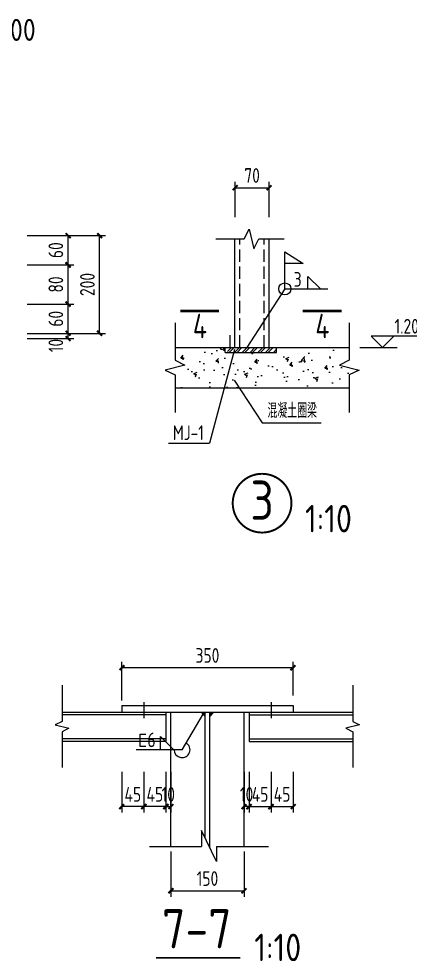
# Model space of a CAD drawing. Header units: millimetres. Extents: x 865974 to 875117, y 41124 to 44891.
# Drawn here: x 870243.3 to 870323.3, y 41334.6 to 41527.1 of the extents above; entities that cross this region are included whole.
import ezdxf

# ---------------------------------------------------------------- set-up
doc = ezdxf.new("R2010")
doc.units = ezdxf.units.MM
doc.header["$LTSCALE"] = 1000
doc.header["$MEASUREMENT"] = 0
doc.linetypes.add('DASH', pattern=[0.35, 0.25, -0.1])
for name, color, linetype, lineweight in [('1', 4, 'Continuous', 70), ('D3', 62, 'Continuous', 9), ('LZ', 64, 'Continuous', 9), ('数字', 3, 'Continuous', 9), ('细实线', 1, 'Continuous', 20)]:
    doc.layers.add(name, color=color, linetype=linetype, lineweight=lineweight)
for name, color, linetype in [('D1', 112, 'Continuous'), ('D2', 6, 'Continuous'), ('DIM', 7, 'Continuous'), ('M_Thin', 7, 'Continuous'), ('PUB_DIM', 3, 'Continuous'), ('THIN', 7, 'Continuous'), ('文字', 7, 'Continuous'), ('柱子', 8, 'Continuous')]:
    doc.layers.add(name, color=color, linetype=linetype)
doc.styles.add('GBHZ', font='gbenor.shx', dxfattribs={"width": 0.9, "bigfont": 'gbcbig.shx'})
doc.dimstyles.new('Y10', dxfattribs={"dimscale": 0, "dimtxt": 3, "dimasz": 0.01, "dimexe": 1.2, "dimexo": 1, "dimgap": 1, "dimtad": 1, "dimdec": 0, "dimlfac": 10, "dimzin": 0, "dimdsep": 46, "dimtxsty": 'GBHZ', "dimblk1": 'DX', "dimblk2": 'DX', "dimsah": 1, "dimcen": 0.09, "dimdle": 1, "dimadec": 0, "dimazin": 0, "dimtfac": 1, "dimtdec": 0, "dimtix": 1, "dimtmove": 2, "dimatfit": 3, "dimldrblk": 'DX', "dimfxl": 0, "dimtolj": 1, "dimtzin": 0, "dimarcsym": 0})

# ---------------------------------------------------------------- blocks, each defined once
blk = doc.blocks.new('DX')
at = {"color": 0, "linetype": 'ByBlock', "const_width": 40}
blk.add_lwpolyline([(-54, -51), (46, 49)], dxfattribs=at)
blk = doc.blocks.new('*D102')
at = {"layer": 'Defpoints', "color": 0, "linetype": 'ByBlock', "transparency": 16777216}
for p in [(870244, 41462.83), (870253.36, 41462.83), (870244, 41461.83)]:
    blk.add_point(p, dxfattribs=at)
at = {"layer": 'DIM', "color": 0, "linetype": 'ByBlock', "lineweight": -2, "transparency": 16777216}
for p, q in [((870245, 41462.83), (870254.56, 41462.83)), ((870253.36, 41462.84), (870253.36, 41462.85)), ((870253.36, 41461.83), (870253.36, 41462.83)), ((870245, 41461.83), (870254.56, 41461.83)), ((870253.36, 41461.82), (870253.36, 41461.81))]:
    blk.add_line(p, q, dxfattribs=at)
at = {"layer": 'DIM', "color": 0, "linetype": 'ByBlock', "lineweight": -2, "transparency": 16777216, "xscale": 0.01, "yscale": 0.01, "zscale": 0.01}
for p, rotation in [((870253.36, 41462.83), 270), ((870253.36, 41461.83), 90)]:
    blk.add_blockref('DX', p, dxfattribs=dict(at, rotation=rotation))
at = {"layer": 'DIM', "color": 0, "linetype": 'ByBlock', "transparency": 16777216, "insert": (870250.86, 41460.36), "char_height": 3, "attachment_point": 5, "rotation": 90, "style": 'GBHZ'}
blk.add_mtext('\\A1;10', dxfattribs=at)
blk = doc.blocks.new('*D103')
at = {"layer": 'Defpoints', "color": 0, "linetype": 'ByBlock', "transparency": 16777216}
for p in [(870244, 41468.82), (870253.36, 41468.82), (870244, 41462.83)]:
    blk.add_point(p, dxfattribs=at)
at = {"layer": 'DIM', "color": 0, "linetype": 'ByBlock', "lineweight": -2, "transparency": 16777216}
for p, q in [((870245, 41468.82), (870254.56, 41468.82)), ((870253.36, 41462.84), (870253.36, 41468.81)), ((870245, 41462.83), (870254.56, 41462.83))]:
    blk.add_line(p, q, dxfattribs=at)
at = {"layer": 'DIM', "color": 0, "linetype": 'ByBlock', "lineweight": -2, "transparency": 16777216, "xscale": 0.01, "yscale": 0.01, "zscale": 0.01}
for p, rotation in [((870253.36, 41468.82), 90), ((870253.36, 41462.83), 270)]:
    blk.add_blockref('DX', p, dxfattribs=dict(at, rotation=rotation))
at = {"layer": 'DIM', "color": 0, "linetype": 'ByBlock', "transparency": 16777216, "insert": (870250.86, 41465.83), "char_height": 3, "attachment_point": 5, "rotation": 90, "style": 'GBHZ'}
blk.add_mtext('\\A1;60', dxfattribs=at)
blk = doc.blocks.new('*D104')
at = {"layer": 'Defpoints', "color": 0, "linetype": 'ByBlock', "transparency": 16777216}
for p in [(870244, 41476.83), (870253.36, 41476.83), (870244, 41468.82)]:
    blk.add_point(p, dxfattribs=at)
at = {"layer": 'DIM', "color": 0, "linetype": 'ByBlock', "lineweight": -2, "transparency": 16777216}
for p, q in [((870245, 41476.83), (870254.56, 41476.83)), ((870253.36, 41468.83), (870253.36, 41476.82)), ((870245, 41468.82), (870254.56, 41468.82))]:
    blk.add_line(p, q, dxfattribs=at)
at = {"layer": 'DIM', "color": 0, "linetype": 'ByBlock', "lineweight": -2, "transparency": 16777216, "xscale": 0.01, "yscale": 0.01, "zscale": 0.01}
for p, rotation in [((870253.36, 41476.83), 90), ((870253.36, 41468.82), 270)]:
    blk.add_blockref('DX', p, dxfattribs=dict(at, rotation=rotation))
at = {"layer": 'DIM', "color": 0, "linetype": 'ByBlock', "transparency": 16777216, "insert": (870250.86, 41472.83), "char_height": 3, "attachment_point": 5, "rotation": 90, "style": 'GBHZ'}
blk.add_mtext('\\A1;80', dxfattribs=at)
blk = doc.blocks.new('*D105')
at = {"layer": 'Defpoints', "color": 0, "linetype": 'ByBlock', "transparency": 16777216}
for p in [(870244, 41482.83), (870253.36, 41482.83), (870244, 41476.83)]:
    blk.add_point(p, dxfattribs=at)
at = {"layer": 'DIM', "color": 0, "linetype": 'ByBlock', "lineweight": -2, "transparency": 16777216}
for p, q in [((870245, 41482.83), (870254.56, 41482.83)), ((870253.36, 41476.84), (870253.36, 41482.82)), ((870245, 41476.83), (870254.56, 41476.83))]:
    blk.add_line(p, q, dxfattribs=at)
at = {"layer": 'DIM', "color": 0, "linetype": 'ByBlock', "lineweight": -2, "transparency": 16777216, "xscale": 0.01, "yscale": 0.01, "zscale": 0.01}
for p, rotation in [((870253.36, 41482.83), 90), ((870253.36, 41476.83), 270)]:
    blk.add_blockref('DX', p, dxfattribs=dict(at, rotation=rotation))
at = {"layer": 'DIM', "color": 0, "linetype": 'ByBlock', "transparency": 16777216, "insert": (870250.86, 41479.83), "char_height": 3, "attachment_point": 5, "rotation": 90, "style": 'GBHZ'}
blk.add_mtext('\\A1;60', dxfattribs=at)
blk = doc.blocks.new('*D115')
at = {"layer": 'Defpoints', "color": 0, "linetype": 'ByBlock', "transparency": 16777216}
for p in [(870245, 41482.83), (870259.81, 41482.83), (870245, 41462.83)]:
    blk.add_point(p, dxfattribs=at)
at = {"layer": 'DIM', "color": 0, "linetype": 'ByBlock', "lineweight": -2, "transparency": 16777216}
for p, q in [((870246, 41482.83), (870261.01, 41482.83)), ((870259.81, 41462.84), (870259.81, 41482.82)), ((870246, 41462.83), (870261.01, 41462.83))]:
    blk.add_line(p, q, dxfattribs=at)
at = {"layer": 'DIM', "color": 0, "linetype": 'ByBlock', "lineweight": -2, "transparency": 16777216, "xscale": 0.01, "yscale": 0.01, "zscale": 0.01}
for p, rotation in [((870259.81, 41482.83), 90), ((870259.81, 41462.83), 270)]:
    blk.add_blockref('DX', p, dxfattribs=dict(at, rotation=rotation))
at = {"layer": 'DIM', "color": 0, "linetype": 'ByBlock', "transparency": 16777216, "insert": (870257.31, 41472.83), "char_height": 3, "attachment_point": 5, "rotation": 90, "style": 'GBHZ'}
blk.add_mtext('\\A1;200', dxfattribs=at)
blk = doc.blocks.new('*D396')
at = {"layer": 'Defpoints', "color": 0, "linetype": 'ByBlock', "transparency": 16777216}
for p in [(870294.46, 41492.59), (870287.47, 41485.57), (870294.46, 41485.57)]:
    blk.add_point(p, dxfattribs=at)
at = {"layer": 'DIM', "color": 0, "linetype": 'ByBlock', "lineweight": -2, "transparency": 16777216}
for p, q in [((870287.47, 41486.57), (870287.47, 41493.79)), ((870294.46, 41486.57), (870294.46, 41493.79)), ((870287.48, 41492.59), (870294.45, 41492.59))]:
    blk.add_line(p, q, dxfattribs=at)
at = {"layer": 'DIM', "color": 0, "linetype": 'ByBlock', "lineweight": -2, "transparency": 16777216, "xscale": 0.01, "yscale": 0.01, "zscale": 0.01, "rotation": 180}
blk.add_blockref('DX', (870287.47, 41492.59), dxfattribs=at)
at = {"layer": 'DIM', "color": 0, "linetype": 'ByBlock', "lineweight": -2, "transparency": 16777216, "xscale": 0.01, "yscale": 0.01, "zscale": 0.01}
blk.add_blockref('DX', (870294.46, 41492.59), dxfattribs=at)
at = {"layer": 'DIM', "color": 0, "linetype": 'ByBlock', "transparency": 16777216, "insert": (870290.96, 41495.09), "char_height": 3, "attachment_point": 5, "style": 'GBHZ'}
blk.add_mtext('\\A1;70', dxfattribs=at)
blk = doc.blocks.new('*D427')
at = {"layer": 'Defpoints', "color": 0, "linetype": 'ByBlock', "transparency": 16777216}
for p in [(870290.34, 41374.29), (870294.84, 41374.29), (870294.84, 41366.2)]:
    blk.add_point(p, dxfattribs=at)
at = {"layer": 'DIM', "color": 0, "linetype": 'ByBlock', "lineweight": -2, "transparency": 16777216}
for p, q in [((870290.34, 41373.29), (870290.34, 41365)), ((870294.84, 41373.29), (870294.84, 41365)), ((870290.33, 41366.2), (870290.32, 41366.2)), ((870290.34, 41366.2), (870294.84, 41366.2)), ((870294.85, 41366.2), (870294.86, 41366.2))]:
    blk.add_line(p, q, dxfattribs=at)
at = {"layer": 'DIM', "color": 0, "linetype": 'ByBlock', "lineweight": -2, "transparency": 16777216, "xscale": 0.01, "yscale": 0.01, "zscale": 0.01}
blk.add_blockref('DX', (870290.34, 41366.2), dxfattribs=at)
at = {"layer": 'DIM', "color": 0, "linetype": 'ByBlock', "lineweight": -2, "transparency": 16777216, "xscale": 0.01, "yscale": 0.01, "zscale": 0.01, "rotation": 180}
blk.add_blockref('DX', (870294.84, 41366.2), dxfattribs=at)
at = {"layer": 'DIM', "color": 0, "linetype": 'ByBlock', "transparency": 16777216, "insert": (870292.59, 41368.7), "char_height": 3, "attachment_point": 5, "style": 'GBHZ'}
blk.add_mtext('\\A1;45', dxfattribs=at)
blk = doc.blocks.new('*D428')
at = {"layer": 'Defpoints', "color": 0, "linetype": 'ByBlock', "transparency": 16777216}
for p in [(870294.84, 41374.29), (870299.34, 41374.29), (870299.34, 41366.2)]:
    blk.add_point(p, dxfattribs=at)
at = {"layer": 'DIM', "color": 0, "linetype": 'ByBlock', "lineweight": -2, "transparency": 16777216}
for p, q in [((870294.84, 41373.29), (870294.84, 41365)), ((870299.34, 41373.29), (870299.34, 41365)), ((870294.83, 41366.2), (870294.82, 41366.2)), ((870294.84, 41366.2), (870299.34, 41366.2)), ((870299.35, 41366.2), (870299.36, 41366.2))]:
    blk.add_line(p, q, dxfattribs=at)
at = {"layer": 'DIM', "color": 0, "linetype": 'ByBlock', "lineweight": -2, "transparency": 16777216, "xscale": 0.01, "yscale": 0.01, "zscale": 0.01}
blk.add_blockref('DX', (870294.84, 41366.2), dxfattribs=at)
at = {"layer": 'DIM', "color": 0, "linetype": 'ByBlock', "lineweight": -2, "transparency": 16777216, "xscale": 0.01, "yscale": 0.01, "zscale": 0.01, "rotation": 180}
blk.add_blockref('DX', (870299.34, 41366.2), dxfattribs=at)
at = {"layer": 'DIM', "color": 0, "linetype": 'ByBlock', "transparency": 16777216, "insert": (870297.09, 41368.7), "char_height": 3, "attachment_point": 5, "style": 'GBHZ'}
blk.add_mtext('\\A1;45', dxfattribs=at)
blk = doc.blocks.new('*D429')
at = {"layer": 'Defpoints', "color": 0, "linetype": 'ByBlock', "transparency": 16777216}
for p in [(870289.34, 41374.29), (870290.34, 41374.29), (870289.34, 41366.2)]:
    blk.add_point(p, dxfattribs=at)
at = {"layer": 'DIM', "color": 0, "linetype": 'ByBlock', "lineweight": -2, "transparency": 16777216}
for p, q in [((870289.34, 41373.29), (870289.34, 41365)), ((870290.34, 41373.29), (870290.34, 41365)), ((870289.33, 41366.2), (870289.32, 41366.2)), ((870290.34, 41366.2), (870289.34, 41366.2)), ((870290.35, 41366.2), (870290.36, 41366.2))]:
    blk.add_line(p, q, dxfattribs=at)
at = {"layer": 'DIM', "color": 0, "linetype": 'ByBlock', "lineweight": -2, "transparency": 16777216, "xscale": 0.01, "yscale": 0.01, "zscale": 0.01}
blk.add_blockref('DX', (870289.34, 41366.2), dxfattribs=at)
at = {"layer": 'DIM', "color": 0, "linetype": 'ByBlock', "lineweight": -2, "transparency": 16777216, "xscale": 0.01, "yscale": 0.01, "zscale": 0.01, "rotation": 180}
blk.add_blockref('DX', (870290.34, 41366.2), dxfattribs=at)
at = {"layer": 'DIM', "color": 0, "linetype": 'ByBlock', "transparency": 16777216, "insert": (870289.84, 41368.7), "char_height": 3, "attachment_point": 5, "style": 'GBHZ'}
blk.add_mtext('\\A1;10', dxfattribs=at)
blk = doc.blocks.new('*D430')
at = {"layer": 'Defpoints', "color": 0, "linetype": 'ByBlock', "transparency": 16777216}
for p in [(870264.34, 41394.57), (870299.34, 41387.88), (870264.34, 41386.86)]:
    blk.add_point(p, dxfattribs=at)
at = {"layer": 'DIM', "color": 0, "linetype": 'ByBlock', "lineweight": -2, "transparency": 16777216}
for p, q in [((870264.34, 41387.86), (870264.34, 41395.77)), ((870299.34, 41388.88), (870299.34, 41395.77)), ((870299.33, 41394.57), (870264.35, 41394.57))]:
    blk.add_line(p, q, dxfattribs=at)
at = {"layer": 'DIM', "color": 0, "linetype": 'ByBlock', "lineweight": -2, "transparency": 16777216, "xscale": 0.01, "yscale": 0.01, "zscale": 0.01, "rotation": 180}
blk.add_blockref('DX', (870264.34, 41394.57), dxfattribs=at)
at = {"layer": 'DIM', "color": 0, "linetype": 'ByBlock', "lineweight": -2, "transparency": 16777216, "xscale": 0.01, "yscale": 0.01, "zscale": 0.01}
blk.add_blockref('DX', (870299.34, 41394.57), dxfattribs=at)
at = {"layer": 'DIM', "color": 0, "linetype": 'ByBlock', "transparency": 16777216, "insert": (870281.84, 41397.07), "char_height": 3, "attachment_point": 5, "style": 'GBHZ'}
blk.add_mtext('\\A1;350', dxfattribs=at)
blk = doc.blocks.new('*D431')
at = {"layer": 'Defpoints', "color": 0, "linetype": 'ByBlock', "transparency": 16777216}
for p in [(870274.34, 41358.06), (870289.34, 41358.06), (870289.34, 41349.01)]:
    blk.add_point(p, dxfattribs=at)
at = {"layer": 'DIM', "color": 0, "linetype": 'ByBlock', "lineweight": -2, "transparency": 16777216}
for p, q in [((870274.34, 41357.06), (870274.34, 41347.81)), ((870289.34, 41357.06), (870289.34, 41347.81)), ((870274.35, 41349.01), (870289.33, 41349.01))]:
    blk.add_line(p, q, dxfattribs=at)
at = {"layer": 'DIM', "color": 0, "linetype": 'ByBlock', "lineweight": -2, "transparency": 16777216, "xscale": 0.01, "yscale": 0.01, "zscale": 0.01, "rotation": 180}
blk.add_blockref('DX', (870274.34, 41349.01), dxfattribs=at)
at = {"layer": 'DIM', "color": 0, "linetype": 'ByBlock', "lineweight": -2, "transparency": 16777216, "xscale": 0.01, "yscale": 0.01, "zscale": 0.01}
blk.add_blockref('DX', (870289.34, 41349.01), dxfattribs=at)
at = {"layer": 'DIM', "color": 0, "linetype": 'ByBlock', "transparency": 16777216, "insert": (870281.84, 41351.51), "char_height": 3, "attachment_point": 5, "style": 'GBHZ'}
blk.add_mtext('\\A1;150', dxfattribs=at)
blk = doc.blocks.new('*D432')
at = {"layer": 'Defpoints', "color": 0, "linetype": 'ByBlock', "transparency": 16777216}
for p in [(870268.84, 41374.29), (870273.34, 41374.29), (870268.84, 41366.2)]:
    blk.add_point(p, dxfattribs=at)
at = {"layer": 'DIM', "color": 0, "linetype": 'ByBlock', "lineweight": -2, "transparency": 16777216}
for p, q in [((870268.84, 41373.29), (870268.84, 41365)), ((870273.34, 41373.29), (870273.34, 41365)), ((870268.83, 41366.2), (870268.82, 41366.2)), ((870273.34, 41366.2), (870268.84, 41366.2)), ((870273.35, 41366.2), (870273.36, 41366.2))]:
    blk.add_line(p, q, dxfattribs=at)
at = {"layer": 'DIM', "color": 0, "linetype": 'ByBlock', "lineweight": -2, "transparency": 16777216, "xscale": 0.01, "yscale": 0.01, "zscale": 0.01}
blk.add_blockref('DX', (870268.84, 41366.2), dxfattribs=at)
at = {"layer": 'DIM', "color": 0, "linetype": 'ByBlock', "lineweight": -2, "transparency": 16777216, "xscale": 0.01, "yscale": 0.01, "zscale": 0.01, "rotation": 180}
blk.add_blockref('DX', (870273.34, 41366.2), dxfattribs=at)
at = {"layer": 'DIM', "color": 0, "linetype": 'ByBlock', "transparency": 16777216, "insert": (870271.09, 41368.7), "char_height": 3, "attachment_point": 5, "style": 'GBHZ'}
blk.add_mtext('\\A1;45', dxfattribs=at)
blk = doc.blocks.new('*D433')
at = {"layer": 'Defpoints', "color": 0, "linetype": 'ByBlock', "transparency": 16777216}
for p in [(870264.34, 41374.29), (870268.84, 41374.29), (870264.34, 41366.2)]:
    blk.add_point(p, dxfattribs=at)
at = {"layer": 'DIM', "color": 0, "linetype": 'ByBlock', "lineweight": -2, "transparency": 16777216}
for p, q in [((870264.34, 41373.29), (870264.34, 41365)), ((870268.84, 41373.29), (870268.84, 41365)), ((870264.33, 41366.2), (870264.32, 41366.2)), ((870268.84, 41366.2), (870264.34, 41366.2)), ((870268.85, 41366.2), (870268.86, 41366.2))]:
    blk.add_line(p, q, dxfattribs=at)
at = {"layer": 'DIM', "color": 0, "linetype": 'ByBlock', "lineweight": -2, "transparency": 16777216, "xscale": 0.01, "yscale": 0.01, "zscale": 0.01}
blk.add_blockref('DX', (870264.34, 41366.2), dxfattribs=at)
at = {"layer": 'DIM', "color": 0, "linetype": 'ByBlock', "lineweight": -2, "transparency": 16777216, "xscale": 0.01, "yscale": 0.01, "zscale": 0.01, "rotation": 180}
blk.add_blockref('DX', (870268.84, 41366.2), dxfattribs=at)
at = {"layer": 'DIM', "color": 0, "linetype": 'ByBlock', "transparency": 16777216, "insert": (870266.59, 41368.7), "char_height": 3, "attachment_point": 5, "style": 'GBHZ'}
blk.add_mtext('\\A1;45', dxfattribs=at)
blk = doc.blocks.new('*D434')
at = {"layer": 'Defpoints', "color": 0, "linetype": 'ByBlock', "transparency": 16777216}
for p in [(870273.34, 41374.29), (870274.34, 41374.29), (870274.34, 41366.2)]:
    blk.add_point(p, dxfattribs=at)
at = {"layer": 'DIM', "color": 0, "linetype": 'ByBlock', "lineweight": -2, "transparency": 16777216}
for p, q in [((870273.34, 41373.29), (870273.34, 41365)), ((870274.34, 41373.29), (870274.34, 41365)), ((870273.33, 41366.2), (870273.32, 41366.2)), ((870273.34, 41366.2), (870274.34, 41366.2)), ((870274.35, 41366.2), (870274.36, 41366.2))]:
    blk.add_line(p, q, dxfattribs=at)
at = {"layer": 'DIM', "color": 0, "linetype": 'ByBlock', "lineweight": -2, "transparency": 16777216, "xscale": 0.01, "yscale": 0.01, "zscale": 0.01}
blk.add_blockref('DX', (870273.34, 41366.2), dxfattribs=at)
at = {"layer": 'DIM', "color": 0, "linetype": 'ByBlock', "lineweight": -2, "transparency": 16777216, "xscale": 0.01, "yscale": 0.01, "zscale": 0.01, "rotation": 180}
blk.add_blockref('DX', (870274.34, 41366.2), dxfattribs=at)
at = {"layer": 'DIM', "color": 0, "linetype": 'ByBlock', "transparency": 16777216, "insert": (870273.84, 41368.7), "char_height": 3, "attachment_point": 5, "style": 'GBHZ'}
blk.add_mtext('\\A1;10', dxfattribs=at)

msp = doc.modelspace()

# ---------------------------------------------------------------- hatches: boundary and pattern name
at = {"layer": 'DIM'}
h = msp.add_hatch(dxfattribs=at)
h.set_pattern_fill('AR-CONC', color=256, style=0)
h.set_pattern_definition([(50, (468907.1915, 185131.408), (7.17260183, -0.62752135), [0.75, -8.25]), (355, (468907.1915, 185131.408), (-1.38751334, 7.52192134), [0.6, -6.6]), (100.4514, (468907.789, 185131.356), (5.78509382, 6.89439542), [0.6374019, -7.01142112]), (46.1842, (468907.1915, 185133.408), (10.67241049, -1.65519014), [1.125, -12.375]), (96.6356, (468908.081, 185133.27), (9.34662706, 9.7411787), [0.95610288, -10.51713]), (351.1842, (468907.191, 185133.408), (9.34661945, 9.741186), [0.9, -9.9]), (21, (468908.1915, 185132.908), (5.96907052, -4.02618891), [0.75, -8.25]), (326, (468908.1915, 185132.908), (2.43315332, 7.25150045), [0.6, -6.6]), (71.4514, (468908.689, 185132.5725), (8.40222629, 3.22530497), [0.6374019, -7.01142112]), (37.5, (468907.1915, 185131.408), (0.121598553, 3.328938538), [0, -6.52, 0, -6.7, 0, -6.625]), (7.5, (468907.1915, 185131.408), (2.630695374, 3.94411712), [0, -3.82, 0, -6.37, 0, -2.525]), (327.5, (468904.9615, 185131.408), (5.338224362, -0.225548717), [0, -2.5, 0, -7.8, 0, -10.35]), (317.5, (468903.9615, 185131.408), (5.831861693, 1.001049823), [0, -3.25, 0, -5.18, 0, -7.35])])
h.paths.add_polyline_path([(870286.719, 41458.971), (870285.464, 41458.971), (870285.464, 41459.971), (870275.223, 41459.971), (870275.223, 41457.343), (870277.223, 41456.343), (870273.223, 41455.343), (870275.223, 41454.343), (870275.223, 41451.716), (870284.604, 41451.716)])
h = msp.add_hatch(dxfattribs=at)
h.set_pattern_fill('AR-CONC', color=256, style=0)
h.set_pattern_definition([(50, (468865.7395, 184365.9045), (7.17260183, -0.62752135), [0.75, -8.25]), (355, (468865.7395, 184365.9045), (-1.38751334, 7.52192134), [0.6, -6.6]), (100.4514, (468866.337, 184365.852), (5.78509382, 6.89439542), [0.6374019, -7.01142112]), (46.1842, (468865.7395, 184367.9045), (10.67241049, -1.65519014), [1.125, -12.375]), (96.6356, (468866.629, 184367.767), (9.34662706, 9.7411787), [0.95610288, -10.51713]), (351.1842, (468865.74, 184367.905), (9.34661945, 9.741186), [0.9, -9.9]), (21, (468866.7395, 184367.4045), (5.96907052, -4.02618891), [0.75, -8.25]), (326, (468866.7395, 184367.4045), (2.43315332, 7.25150045), [0.6, -6.6]), (71.4514, (468867.237, 184367.069), (8.40222629, 3.22530497), [0.6374019, -7.01142112]), (37.5, (468865.7395, 184365.9045), (0.121598553, 3.328938538), [0, -6.52, 0, -6.7, 0, -6.625]), (7.5, (468865.7395, 184365.9045), (2.630695374, 3.94411712), [0, -3.82, 0, -6.37, 0, -2.525]), (327.5, (468863.5095, 184365.9045), (5.338224362, -0.225548717), [0, -2.5, 0, -7.8, 0, -10.35]), (317.5, (468862.5095, 184365.9045), (5.831861693, 1.001049823), [0, -3.25, 0, -5.18, 0, -7.35])])
h.paths.add_polyline_path([(870308.823, 41456.343), (870310.823, 41457.343), (870310.823, 41459.971), (870295.964, 41459.971), (870295.964, 41458.971), (870287.219, 41458.971), (870285.104, 41451.716), (870310.823, 41451.716), (870310.823, 41454.343), (870312.823, 41455.343)])
h = msp.add_hatch(dxfattribs=at)
h.set_pattern_fill('ANSI32', color=256, scale=3, style=0)
h.set_pattern_definition([(45, (459840.5375, 179348.5261), (-0.7954951288, 0.7954951288), []), (45, (459841.0678, 179348.5261), (-0.7954951288, 0.7954951288), [])])
h.paths.add_polyline_path([(870295.964, 41458.971), (870295.964, 41459.971), (870285.964, 41459.971), (870285.964, 41458.971)])

# ---------------------------------------------------------------- linework, layer by layer
at = {"linetype": 'ByBlock', "ltscale": 0.5, "const_width": 0.4}
msp.add_lwpolyline([(870287.004, 41428.166, 1), (870299.004, 41428.166, 1)], format="xyb", close=True, dxfattribs=at)
at = {"layer": '1', "color": 2, "const_width": 0.48, "elevation": 0}
for points in [[(870276.294, 41467.413), (870284.216, 41467.413)], [(870301.325, 41467.413), (870309.247, 41467.413)]]:
    msp.add_lwpolyline(points, dxfattribs=at)
at = {"layer": 'D1', "color": 251}
for p, q in [((870302.379, 41471.921), (870302.379, 41474.491)), ((870302.379, 41474.491), (870304.949, 41471.921)), ((870276.657, 41377.826), (870280.955, 41385.062)), ((870272.251, 41377.826), (870272.251, 41380.531)), ((870272.251, 41380.531), (870274.956, 41377.826)), ((870276.657, 41377.826), (870267.249, 41377.826)), ((870283.676, 41354.975), (870280.599, 41361.296)), ((870280.599, 41361.296), (870280.599, 41358.061)), ((870270.013, 41358.061), (870280.599, 41358.061)), ((870283.676, 41358.061), (870294.282, 41358.061)), ((870283.676, 41358.061), (870283.676, 41354.975))]:
    msp.add_line(p, q, dxfattribs=at)
at = {"layer": 'D1'}
for p, q in [((870315.325, 41462.275), (870317.629, 41459.971)), ((870327.231, 41462.275), (870315.325, 41462.275)), ((870319.933, 41462.275), (870317.629, 41459.971))]:
    msp.add_line(p, q, dxfattribs=at)
at = {"layer": 'D1', "elevation": 0}
msp.add_lwpolyline([(870312.981, 41459.971), (870320.576, 41459.971)], dxfattribs=at)
at = {"layer": 'D1', "color": 251}
msp.add_lwpolyline([(870269.253, 41378.447), (870268.117, 41378.447), (870268.117, 41380.999), (870269.253, 41380.999)], dxfattribs=at)
msp.add_arc((870276.657, 41377.826), 1.623, 180, 59.28688, dxfattribs=at)
at = {"layer": 'D2'}
for p, q in [((870287.465, 41459.971), (870287.465, 41482.118)), ((870294.464, 41459.971), (870294.464, 41482.118)), ((870268.841, 41387.541), (870268.841, 41384.273)), ((870294.841, 41387.541), (870294.841, 41384.273)), ((870252.142, 41385.512), (870311.54, 41385.512)), ((870273.344, 41384.949), (870252.142, 41384.949)), ((870273.344, 41385.512), (870273.344, 41379.514)), ((870274.341, 41358.061), (870274.341, 41385.512)), ((870281.341, 41359.771), (870281.341, 41385.512)), ((870282.341, 41357.717), (870282.341, 41385.512)), ((870289.341, 41358.061), (870289.341, 41385.512)), ((870290.338, 41385.512), (870290.338, 41379.514)), ((870290.338, 41384.949), (870311.54, 41384.949)), ((870273.344, 41380.078), (870252.142, 41380.078)), ((870290.338, 41380.078), (870311.54, 41380.078)), ((870273.344, 41379.514), (870252.142, 41379.514)), ((870290.338, 41379.514), (870311.54, 41379.514))]:
    msp.add_line(p, q, dxfattribs=at)
at = {"layer": 'D3'}
for p, q in [((870264.341, 41386.865), (870299.341, 41386.865)), ((870264.341, 41386.865), (870264.341, 41385.512)), ((870299.341, 41386.865), (870299.341, 41385.512)), ((870281.341, 41384.611), (870280.57, 41385.512)), ((870282.341, 41384.611), (870283.113, 41385.512))]:
    msp.add_line(p, q, dxfattribs=at)
for points in [[(870281.341, 41384.611), (870281.341, 41385.512), (870280.57, 41385.512), (870281.341, 41385.512)], [(870282.341, 41384.611), (870282.341, 41385.512), (870283.113, 41385.512), (870282.341, 41385.512)]]:
    msp.add_solid(points, dxfattribs=at)
at = {"layer": 'DIM', "linetype": 'ByBlock'}
msp.add_line((870286.465, 41459.971), (870293.964, 41459.971), dxfattribs=at)
at = {"layer": 'LZ', "color": 251, "linetype": 'DASH', "ltscale": 0.01}
for p, q in [((870288.467, 41459.971), (870288.467, 41482.118)), ((870293.462, 41459.971), (870293.462, 41482.118)), ((870286.465, 41459.971), (870286.465, 41463.225))]:
    msp.add_line(p, q, dxfattribs=at)
at = {"layer": 'M_Thin', "color": 7}
for points in [[(870252.142, 41390.977), (870252.142, 41383.606), (870250.742, 41382.906), (870253.542, 41382.206), (870252.142, 41381.506), (870252.142, 41374.209)], [(870311.54, 41390.977), (870311.54, 41383.606), (870312.94, 41382.906), (870310.14, 41382.206), (870311.54, 41381.506), (870311.54, 41374.209)]]:
    msp.add_lwpolyline(points, dxfattribs=at)
at = {"layer": 'THIN'}
for p, q in [((870289.332, 41482.118), (870290.332, 41484.118)), ((870290.332, 41484.118), (870291.332, 41480.118)), ((870283.586, 41482.118), (870289.332, 41482.118)), ((870291.332, 41480.118), (870292.332, 41482.118)), ((870292.332, 41482.118), (870297.54, 41482.118)), ((870275.223, 41464.971), (870275.223, 41457.343)), ((870310.823, 41464.971), (870310.823, 41457.343)), ((870275.223, 41457.343), (870277.223, 41456.343)), ((870310.823, 41457.343), (870308.823, 41456.343)), ((870277.223, 41456.343), (870273.223, 41455.343)), ((870273.223, 41455.343), (870275.223, 41454.343)), ((870308.823, 41456.343), (870312.823, 41455.343)), ((870312.823, 41455.343), (870310.823, 41454.343)), ((870275.223, 41454.343), (870275.223, 41446.716)), ((870310.823, 41454.343), (870310.823, 41446.716))]:
    msp.add_line(p, q, dxfattribs=at)
at = {"layer": '文字', "color": 6, "const_width": 0.32, "elevation": -5}
msp.add_lwpolyline([(870271.313, 41335.314), (870288.528, 41335.314)], dxfattribs=at)
at = {"layer": '柱子'}
for p, q in [((870275.223, 41459.971), (870310.823, 41459.971)), ((870287.378, 41459.519), (870282.257, 41440.39)), ((870285.464, 41459.971), (870295.964, 41459.971)), ((870285.464, 41458.971), (870285.464, 41459.971)), ((870285.464, 41458.971), (870295.964, 41458.971)), ((870295.964, 41458.971), (870295.964, 41459.971)), ((870287.28, 41453.314), (870293.033, 41444.576)), ((870275.223, 41451.716), (870310.823, 41451.716)), ((870293.033, 41444.576), (870305.058, 41444.576)), ((870273.895, 41440.39), (870282.257, 41440.39))]:
    msp.add_line(p, q, dxfattribs=at)
at = {"layer": '细实线', "color": 251}
for p, q in [((870297.639, 41471.921), (870297.639, 41479.483)), ((870297.639, 41479.483), (870301.395, 41477.112)), ((870301.395, 41477.112), (870297.639, 41477.112)), ((870297.639, 41471.921), (870289.897, 41459.971)), ((870297.639, 41471.921), (870306.456, 41471.921))]:
    msp.add_line(p, q, dxfattribs=at)
msp.add_circle((870297.639, 41471.921), 1.238, dxfattribs=at)
msp.add_solid([(870297.639, 41477.112), (870297.639, 41479.483), (870301.395, 41477.112), (870297.639, 41477.112)], dxfattribs=at)

# ---------------------------------------------------------------- texts
at = {"ltscale": 2, "style": 'GBHZ'}
msp.add_text('1:100', height=4.5, rotation=0.20444, dxfattribs=at).set_placement((870236.416, 41522.54))
at = {"layer": 'D1', "style": 'GBHZ', "width": 0.9}
msp.add_text('1.200', height=3, dxfattribs=at).set_placement((870320.067, 41462.794))
at = {"layer": 'PUB_DIM', "style": 'GBHZ', "width": 0.9}
for p in [(870278.856, 41461.846), (870303.887, 41461.846)]:
    msp.add_text('4', height=5, dxfattribs=at).set_placement(p)
at = {"layer": '数字', "style": 'GBHZ', "width": 0.9}
for s, p in [('3', (870299.47, 41472.369)), ('混凝土圈梁', (870294.102, 41445.565)), ('MJ-1', (870274.761, 41441.05)), ('6', (870269.579, 41378.335))]:
    msp.add_text(s, height=3, dxfattribs=at).set_placement(p)
at = {"layer": '文字', "color": 6, "style": 'GBHZ'}
for s, height, p in [('3', 8, (870290.61, 41424.776)), ('1:10', 5.6, (870301.771, 41422.214, -0.009)), ('7-7', 8, (870272.564, 41337.265, -5)), ('1:10', 5.6, (870291.407, 41334.644, -5))]:
    msp.add_text(s, height=height, dxfattribs=at).set_placement(p)

# ---------------------------------------------------------------- dimensions: what is measured, and where the dimension line sits
at = {"layer": 'DIM', "color": 0, "linetype": 'ByBlock'}
dim = msp.add_linear_dim(base=(870294.464, 41492.592), p1=(870287.465, 41485.566), p2=(870294.464, 41485.566), dimstyle='Y10', override={"dimscale": 1}, dxfattribs=at)
dim.commit()
dim.dimension.update_dxf_attribs({"geometry": '*D396', "text_midpoint": (870290.964, 41495.092)})
at = {"layer": 'DIM', "linetype": 'ByBlock'}
for base, p1, p2, angle, picture, middle in [((870253.355, 41482.825), (870243.997, 41476.828), (870243.997, 41482.825), 90, '*D105', (870250.855, 41479.827)), ((870259.813, 41482.825), (870244.997, 41462.828), (870244.997, 41482.825), 90, '*D115', (870257.313, 41472.827)), ((870253.355, 41476.828), (870243.997, 41468.825), (870243.997, 41476.828), 90, '*D104', (870250.855, 41472.826)), ((870253.355, 41468.825), (870243.997, 41462.828), (870243.997, 41468.825), 90, '*D103', (870250.855, 41465.826)), ((870264.341, 41366.196), (870268.841, 41374.289), (870264.341, 41374.289), 180, '*D433', (870266.591, 41368.696)), ((870268.841, 41366.196), (870273.341, 41374.289), (870268.841, 41374.289), 180, '*D432', (870271.091, 41368.696)), ((870289.341, 41366.196), (870290.341, 41374.289), (870289.341, 41374.289), 180, '*D429', (870289.841, 41368.696))]:
    dim = msp.add_linear_dim(base=base, p1=p1, p2=p2, angle=angle, dimstyle='Y10', override={"dimscale": 1}, dxfattribs=at)
    dim.commit()
    dim.dimension.update_dxf_attribs({"geometry": picture, "text_midpoint": middle})
dim = msp.add_linear_dim(base=(870253.355, 41462.828), p1=(870243.997, 41461.827), p2=(870243.997, 41462.828), angle=90, dimstyle='Y10', override={"dimscale": 1}, dxfattribs=at)
dim.commit()
dim.dimension.update_dxf_attribs({"geometry": '*D102', "text_midpoint": (870250.855, 41460.359), "dimtype": 160})
for base, p1, p2, picture, middle in [((870264.341, 41394.571), (870299.341, 41387.88), (870264.341, 41386.865), '*D430', (870281.841, 41397.071)), ((870274.341, 41366.196), (870273.341, 41374.289), (870274.341, 41374.289), '*D434', (870273.841, 41368.696)), ((870294.841, 41366.196), (870290.341, 41374.289), (870294.841, 41374.289), '*D427', (870292.591, 41368.696)), ((870299.341, 41366.196), (870294.841, 41374.289), (870299.341, 41374.289), '*D428', (870297.091, 41368.696)), ((870289.341, 41349.011), (870274.341, 41358.061), (870289.341, 41358.061), '*D431', (870281.841, 41351.511))]:
    dim = msp.add_linear_dim(base=base, p1=p1, p2=p2, dimstyle='Y10', override={"dimscale": 1}, dxfattribs=at)
    dim.commit()
    dim.dimension.update_dxf_attribs({"geometry": picture, "text_midpoint": middle})

doc.saveas('drawing.dxf')
